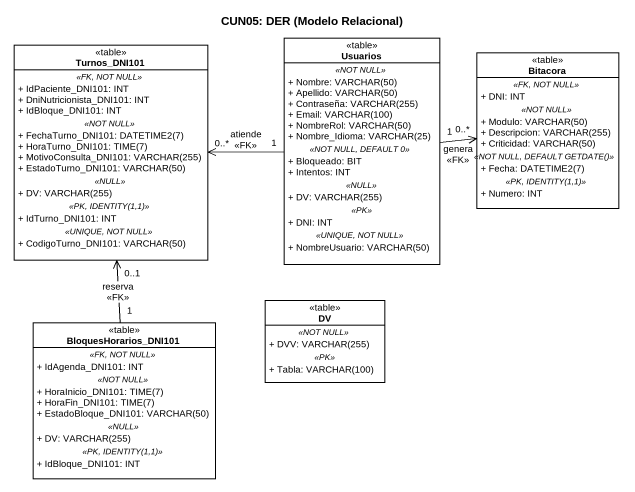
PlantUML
@startuml
title CUN05: DER (Modelo Relacional)
hide circle
hide empty members
skinparam classAttributeIconSize 0
class Turnos_DNI101 <<table>> {
  .. <<FK, NOT NULL>> ..
  + IdPaciente_DNI101: INT
  + DniNutricionista_DNI101: INT
  + IdBloque_DNI101: INT
  .. <<NOT NULL>> ..
  {field} + FechaTurno_DNI101: DATETIME2(7)
  {field} + HoraTurno_DNI101: TIME(7)
  {field} + MotivoConsulta_DNI101: VARCHAR(255)
  {field} + EstadoTurno_DNI101: VARCHAR(50)
  .. <<NULL>> ..
  {field} + DV: VARCHAR(255)
  .. <<PK, IDENTITY(1,1)>> ..
  + IdTurno_DNI101: INT
  .. <<UNIQUE, NOT NULL>> ..
  {field} + CodigoTurno_DNI101: VARCHAR(50)
}
class Usuarios <<table>> {
  .. <<NOT NULL>> ..
  {field} + Nombre: VARCHAR(50)
  {field} + Apellido: VARCHAR(50)
  {field} + Contraseña: VARCHAR(255)
  {field} + Email: VARCHAR(100)
  {field} + NombreRol: VARCHAR(50)
  {field} + Nombre_Idioma: VARCHAR(25)
  .. <<NOT NULL, DEFAULT 0>> ..
  + Bloqueado: BIT
  + Intentos: INT
  .. <<NULL>> ..
  {field} + DV: VARCHAR(255)
  .. <<PK>> ..
  + DNI: INT
  .. <<UNIQUE, NOT NULL>> ..
  {field} + NombreUsuario: VARCHAR(50)
}
class Bitacora <<table>> {
  .. <<FK, NOT NULL>> ..
  + DNI: INT
  .. <<NOT NULL>> ..
  {field} + Modulo: VARCHAR(50)
  {field} + Descripcion: VARCHAR(255)
  {field} + Criticidad: VARCHAR(50)
  .. <<NOT NULL, DEFAULT GETDATE()>> ..
  {field} + Fecha: DATETIME2(7)
  .. <<PK, IDENTITY(1,1)>> ..
  + Numero: INT
}
class DV <<table>> {
  .. <<NOT NULL>> ..
  {field} + DVV: VARCHAR(255)
  .. <<PK>> ..
  {field} + Tabla: VARCHAR(100)
}
class BloquesHorarios_DNI101 <<table>> {
  .. <<FK, NOT NULL>> ..
  + IdAgenda_DNI101: INT
  .. <<NOT NULL>> ..
  {field} + HoraInicio_DNI101: TIME(7)
  {field} + HoraFin_DNI101: TIME(7)
  {field} + EstadoBloque_DNI101: VARCHAR(50)
  .. <<NULL>> ..
  {field} + DV: VARCHAR(255)
  .. <<PK, IDENTITY(1,1)>> ..
  + IdBloque_DNI101: INT
}
Usuarios "1" -left-> "0..*" Turnos_DNI101 : atiende\n<<FK>>
Usuarios "1" -right-> "0..*" Bitacora : genera\n<<FK>>
BloquesHorarios_DNI101 "1" -up-> "0..1" Turnos_DNI101 : reserva\n<<FK>>
@enduml
